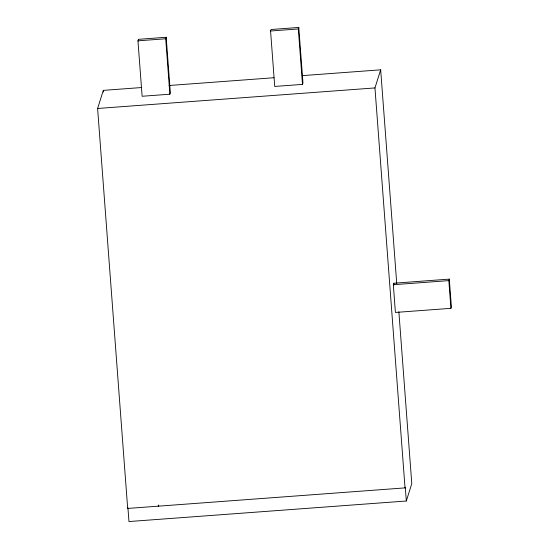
<?xml version="1.0" encoding="UTF-8"?>
<svg xmlns="http://www.w3.org/2000/svg" width="549" height="549" viewBox="0 0 549 549"><rect width="100%" height="100%" fill="white"/><g stroke="black" fill="none" stroke-linecap="round" stroke-linejoin="round"><path stroke-width="0.82" d="M127.684 508.436L127.924 507.688L128.96 521.55L406.315 501.004L405.272 487.141L405.032 487.889L158.489 506.157L158.73 505.409L158.215 506.178L127.684 508.436L97.612 108.476L103.322 90.372L141.724 87.531M137.957 40.825L138.423 39.329L166.182 37.277L170.348 92.712L169.874 94.208L142.122 96.267L137.957 40.825L165.709 38.773L166.182 37.277M270.568 31.005L271.041 29.509L298.793 27.45L302.966 82.892L302.492 84.388L274.733 86.44L270.568 31.005L298.32 28.946L298.793 27.45M158.215 506.178L158.428 505.149M158.489 506.157L158.709 505.128M405.032 487.889L374.96 87.929L380.67 69.826L302.163 75.645M393.324 284.725L393.798 283.229L449.302 279.118L451.388 306.836L450.914 308.332L395.41 312.443L393.324 284.725L448.835 280.614L449.302 279.118M406.315 501.004L411.791 483.648L398.869 311.791M169.037 85.507L273.999 77.732M97.612 108.476L374.96 87.929M448.835 280.614L450.914 308.332M380.67 69.826L396.742 283.579M393.798 283.229L393.921 284.91M298.32 28.946L302.492 84.388M165.709 38.773L169.874 94.208M138.423 39.329L138.554 41.038M103.322 90.372L103.452 92.088"/></g></svg>
